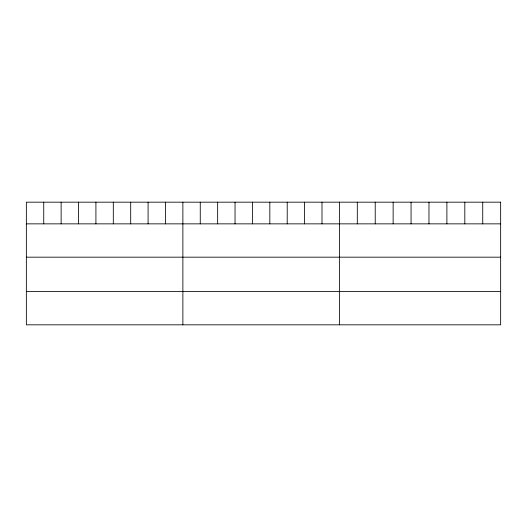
<?xml version="1.0" encoding="UTF-8"?>
<svg xmlns="http://www.w3.org/2000/svg" width="527" height="527" viewBox="0 0 527 527"><rect width="100%" height="100%" fill="white"/><g stroke="black" fill="none" stroke-linecap="round" stroke-linejoin="round"><path stroke-width="0.79" d="M26.35 223.856L500.65 223.856M26.35 257.176L500.65 257.176M26.35 291.503L500.65 291.503M482.732 202.177L482.732 223.856M464.814 202.177L464.814 223.856M446.896 202.177L446.896 223.856M428.978 202.177L428.978 223.856M411.06 202.177L411.06 223.856M393.142 202.177L393.142 223.856M375.224 202.177L375.224 223.856M357.306 202.177L357.306 223.856M339.388 202.177L339.388 324.823M321.997 202.177L321.997 223.856M304.606 202.177L304.606 223.856M287.215 202.177L287.215 223.856M269.824 202.177L269.824 223.856M252.433 202.177L252.433 223.856M235.042 202.177L235.042 223.856M217.651 202.177L217.651 223.856M200.26 202.177L200.26 223.856M182.869 202.177L182.869 324.823M165.478 202.177L165.478 223.856M148.087 202.177L148.087 223.856M130.696 202.177L130.696 223.856M113.305 202.177L113.305 223.856M95.914 202.177L95.914 223.856M78.523 202.177L78.523 223.856M61.132 202.177L61.132 223.856M43.741 202.177L43.741 223.856M500.65 202.177L26.35 202.177L26.35 324.823L500.65 324.823L500.65 202.177"/></g></svg>
